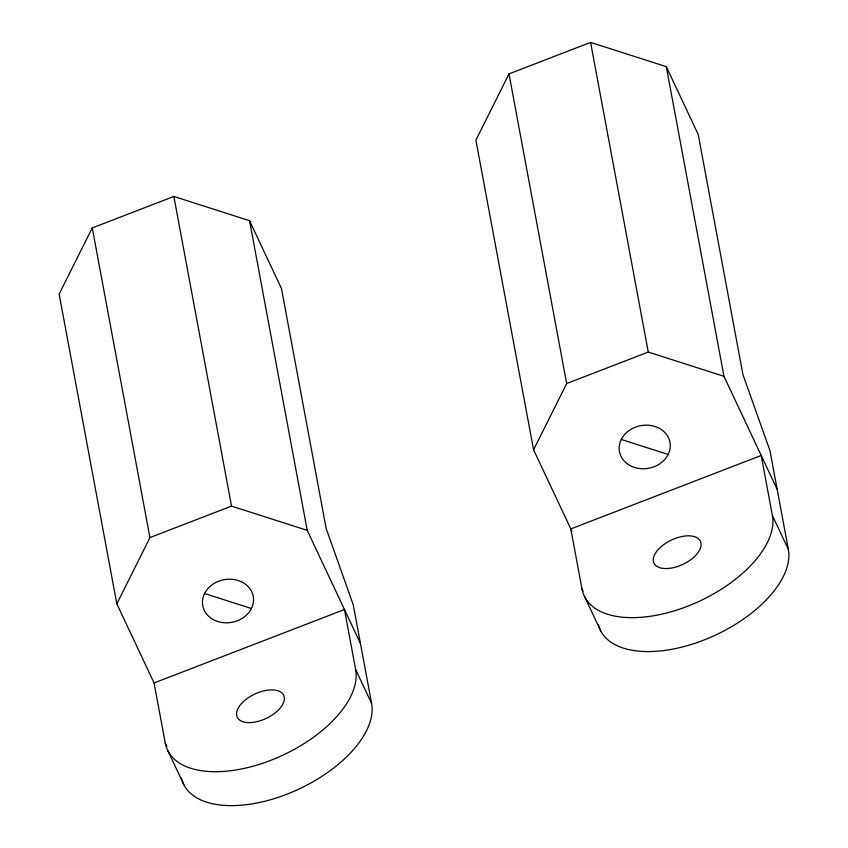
<?xml version="1.0" encoding="UTF-8"?>
<svg xmlns="http://www.w3.org/2000/svg" width="848" height="848" viewBox="0 0 848 848"><rect width="100%" height="100%" fill="white"/><g stroke="black" fill="none" stroke-linecap="round" stroke-linejoin="round"><path stroke-width="1.27" d="M181.43 777.955A102.725 53.827 -25.2 0 0 287.44 794.004A102.725 53.827 -25.2 0 0 371.615 703.448L353.234 604.751L326.173 528.548L281.483 288.564L249.556 220.703L173.861 196.45L92.262 227.932L59.148 294.15L116.823 603.808L154.071 682.969L165.243 742.965L166.897 746.484M116.823 603.808L149.926 537.579L92.262 227.932M598.423 624.944A102.725 53.827 -25.2 0 0 705.112 639.583A102.725 53.827 -25.2 0 0 788.354 549.398L769.973 450.701L742.912 374.498L698.222 134.514L666.295 66.653L590.6 42.4L509.001 73.882L475.887 140.1L533.562 449.758L571.912 531.261M533.562 449.758L566.665 383.529L509.001 73.882M149.926 537.579L231.536 506.108L307.22 530.36L360.442 643.452M566.665 383.529L648.275 352.058L723.959 376.311L777.181 489.402M154.071 682.969L344.468 609.521L355.641 669.517L371.615 703.448M621.308 439.455L668.139 454.464M204.569 593.505L251.4 608.514M583.085 591.257L581.982 588.915L570.81 528.919L761.207 455.471L772.38 515.467L788.354 549.398M584.738 596.95L600.702 630.87M167.999 750.989L183.963 784.919M666.295 66.653L723.959 376.311M590.6 42.4L648.275 352.058M249.556 220.703L307.22 530.36M173.861 196.45L231.536 506.108M772.38 515.467A102.725 53.827 -25.2 0 1 687.272 606.384A102.725 53.827 -25.2 0 1 581.982 588.915M355.641 669.517A102.725 53.827 -25.2 0 1 270.533 760.433A102.725 53.827 -25.2 0 1 165.243 742.965M667.471 568.52A25.684 13.462 -25.2 0 0 700.989 543.017A25.684 13.462 -25.2 0 0 663.104 545.052A25.684 13.462 -25.2 0 0 667.471 568.52M634.484 467.449A25.684 21.666 -10.5 0 0 670.121 443.218A25.684 21.666 -10.5 0 0 629.566 430.222A25.684 21.666 -10.5 0 0 634.484 467.449M217.745 621.499A25.684 21.666 -10.5 0 0 253.382 597.268A25.684 21.666 -10.5 0 0 212.827 584.272A25.684 21.666 -10.5 0 0 217.745 621.499M250.732 722.57A25.684 13.462 -25.2 0 0 284.25 697.067A25.684 13.462 -25.2 0 0 246.365 699.102A25.684 13.462 -25.2 0 0 250.732 722.57"/></g></svg>
